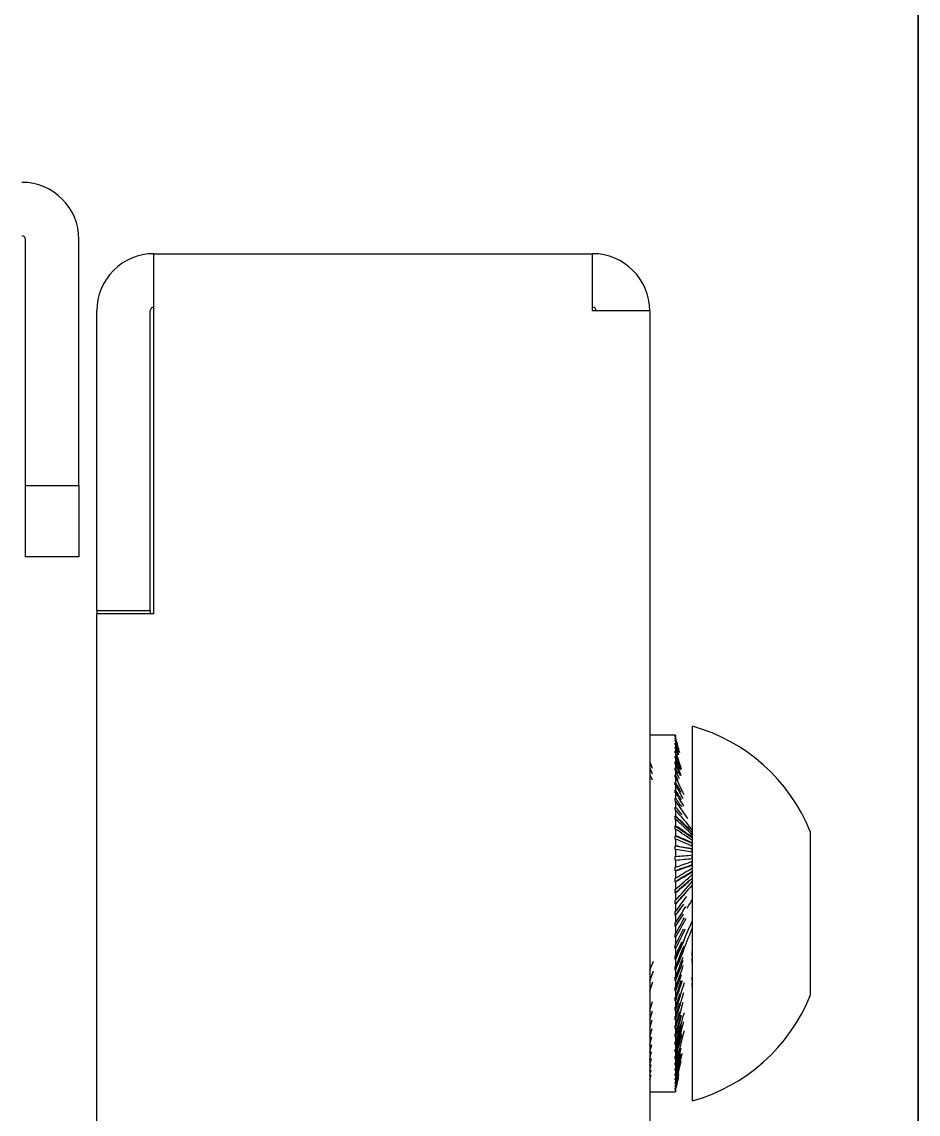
# Model space of a CAD drawing. Header units: millimetres. Extents: x -18178 to 96133, y -22425 to 61598.
# Drawn here: x 42442.44 to 42467.56, y 5355.18 to 5385.81 of the extents above; entities that cross this region are included whole.
import ezdxf

# ---------------------------------------------------------------- set-up
doc = ezdxf.new("R2010")
doc.units = ezdxf.units.MM
for name, color, linetype in [('10H46910P0610B', 7, 'Continuous'), ('10H46911P06B', 7, 'Continuous'), ('DR0304FE', 7, 'Continuous'), ('EAE-BB-A-OUT-002-KXA 2000A', 131, 'Continuous'), ('EAE-UPS PANEL-VERTV.', 7, 'Continuous'), ('RG0999FE', 7, 'Continuous'), ('RG1047FE', 7, 'Continuous'), ('SALDATURA_5X5_SP', 7, 'Continuous')]:
    doc.layers.add(name, color=color, linetype=linetype)
doc.layers.add('E-ELEC-EQPM', color=7, linetype='Continuous', lineweight=35)

# ---------------------------------------------------------------- blocks, each defined once
blk = doc.blocks.new('A$Ccc32f15b')
at = {"layer": '10H46910P0610B', "color": 7, "linetype": 'Continuous'}
for p, q in [((0.655, 45.225), (0.7118, 45.225)), ((0.655, 45.225), (0.655, 45.225)), ((0.7118, 45.225), (0.7132, 45.225)), ((0.7132, 45.225), (0.8268, 45.225)), ((0.8268, 45.225), (0.8282, 45.225)), ((0.8282, 45.225), (0.885, 45.225)), ((1.0325, 45.06), (0.5075, 45.06)), ((0.62, 45.0001), (0.62, 45)), ((0.6507, 45.0001), (0.6507, 45)), ((0.8893, 45.0001), (0.8893, 45)), ((0.92, 45), (0.92, 45.0001))]:
    blk.add_line(p, q, dxfattribs=at)
for centre, start, end in [((0.7484, 44.9931), 111.9331, 164.4773), ((0.7916, 44.9931), 15.5227, 68.0669)]:
    blk.add_arc(centre, 0.25, start, end, dxfattribs=at)
at = {"layer": '10H46911P06B', "color": 7, "linetype": 'Continuous'}
for p, q in [((0.6336, 45.0358), (0.6563, 45.0596)), ((0.647, 45.0358), (0.6636, 45.0596)), ((0.6605, 45.0596), (0.6563, 45.0596)), ((0.6609, 45.0358), (0.6713, 45.0596)), ((0.676, 45.0596), (0.6713, 45.0596)), ((0.6752, 45.0358), (0.6794, 45.0596)), ((0.6843, 45.0596), (0.6794, 45.0596)), ((0.6929, 45.0596), (0.6879, 45.0596)), ((0.695, 45.0358), (0.6929, 45.0596)), ((0.7019, 45.0596), (0.6966, 45.0596)), ((0.8289, 45.0596), (0.8234, 45.0596)), ((0.8381, 45.0596), (0.8328, 45.0596)), ((0.864, 45.0596), (0.8593, 45.0596)), ((0.872, 45.0596), (0.8674, 45.0596)), ((0.52, 45.0363), (0.5203, 45.0363)), ((0.52, 45.0363), (0.52, 45.0358)), ((0.52, 45.0358), (0.52, 45.0006)), ((0.52, 45.0358), (0.52, 45.0358)), ((0.5203, 45.0363), (0.5203, 45.0358)), ((0.5203, 45.0358), (0.5207, 45.0359)), ((0.5207, 45.0358), (0.5203, 45.0358)), ((0.5207, 45.0363), (0.5216, 45.0363)), ((0.5207, 45.0363), (0.5207, 45.0358)), ((0.5216, 45.0363), (0.5216, 45.0358)), ((0.5216, 45.0358), (0.5223, 45.036)), ((0.5223, 45.0358), (0.5216, 45.0358)), ((0.5223, 45.0363), (0.5239, 45.0363)), ((0.5223, 45.0363), (0.5223, 45.0358)), ((0.5239, 45.0363), (0.5239, 45.0358)), ((0.5239, 45.0358), (0.5249, 45.0361)), ((0.5249, 45.0358), (0.5239, 45.0358)), ((0.5249, 45.0363), (0.5271, 45.0363)), ((0.5249, 45.0363), (0.5249, 45.0358)), ((0.5271, 45.0363), (0.5271, 45.0358)), ((0.5271, 45.0358), (0.5284, 45.0362)), ((0.5284, 45.0358), (0.5271, 45.0358)), ((0.5284, 45.0363), (0.5313, 45.0363)), ((0.5284, 45.0363), (0.5284, 45.0358)), ((0.5313, 45.0358), (0.533, 45.0363)), ((0.5313, 45.0363), (0.5313, 45.0358)), ((0.533, 45.0358), (0.5313, 45.0358)), ((0.533, 45.0363), (0.5365, 45.0363)), ((0.533, 45.0363), (0.533, 45.0358)), ((0.5365, 45.0358), (0.5459, 45.0388)), ((0.5365, 45.0363), (0.5365, 45.0358)), ((0.5384, 45.0358), (0.5365, 45.0358)), ((0.5384, 45.0363), (0.5426, 45.0363)), ((0.5384, 45.0363), (0.5384, 45.0358)), ((0.5426, 45.0358), (0.567, 45.044)), ((0.5426, 45.0363), (0.5426, 45.0358)), ((0.5448, 45.0358), (0.5426, 45.0358)), ((0.5448, 45.0363), (0.5495, 45.0363)), ((0.5448, 45.0363), (0.5448, 45.0358)), ((0.5495, 45.0363), (0.5495, 45.0358)), ((0.5521, 45.0358), (0.5495, 45.0358)), ((0.5521, 45.0363), (0.5574, 45.0363)), ((0.5521, 45.0363), (0.5521, 45.0358)), ((0.5574, 45.0363), (0.5574, 45.0358)), ((0.5602, 45.0358), (0.5574, 45.0358)), ((0.5602, 45.0363), (0.566, 45.0363)), ((0.5602, 45.0363), (0.5602, 45.0358)), ((0.566, 45.0363), (0.566, 45.0358)), ((0.5691, 45.0358), (0.566, 45.0358)), ((0.5691, 45.0363), (0.5755, 45.0363)), ((0.5691, 45.0363), (0.5691, 45.0358)), ((0.5755, 45.0363), (0.5755, 45.0358)), ((0.5789, 45.0358), (0.5755, 45.0358)), ((0.5789, 45.0363), (0.5857, 45.0363)), ((0.5789, 45.0363), (0.5789, 45.0358)), ((0.5857, 45.0363), (0.5857, 45.0358)), ((0.5894, 45.0358), (0.5857, 45.0358)), ((0.5894, 45.0363), (0.5967, 45.0363)), ((0.5894, 45.0363), (0.5894, 45.0358)), ((0.5967, 45.0363), (0.5967, 45.0358)), ((0.6006, 45.0358), (0.5967, 45.0358)), ((0.6006, 45.0363), (0.6084, 45.0363)), ((0.6006, 45.0363), (0.6006, 45.0358)), ((0.6084, 45.0363), (0.6084, 45.0358)), ((0.6125, 45.0358), (0.6084, 45.0358)), ((0.6125, 45.0363), (0.6207, 45.0363)), ((0.6125, 45.0363), (0.6125, 45.0358)), ((0.6207, 45.0363), (0.6207, 45.0358)), ((0.625, 45.0358), (0.6207, 45.0358)), ((0.625, 45.0363), (0.6336, 45.0363)), ((0.625, 45.0363), (0.625, 45.0358)), ((0.6336, 45.0363), (0.6336, 45.0358)), ((0.638, 45.0358), (0.6336, 45.0358)), ((0.638, 45.0363), (0.647, 45.0363)), ((0.638, 45.0363), (0.638, 45.0358)), ((0.647, 45.0363), (0.647, 45.0358)), ((0.6516, 45.0358), (0.647, 45.0358)), ((0.6516, 45.0363), (0.6609, 45.0363)), ((0.6516, 45.0363), (0.6516, 45.0358)), ((0.6609, 45.0363), (0.6609, 45.0358)), ((0.6657, 45.0358), (0.6609, 45.0358)), ((0.6657, 45.0363), (0.6752, 45.0363)), ((0.6657, 45.0363), (0.6657, 45.0358)), ((0.6752, 45.0363), (0.6752, 45.0358)), ((0.6802, 45.0358), (0.6752, 45.0358)), ((0.6802, 45.0363), (0.6899, 45.0363)), ((0.6802, 45.0363), (0.6802, 45.0358)), ((0.6899, 45.0363), (0.6899, 45.0358)), ((0.695, 45.0358), (0.6899, 45.0358)), ((0.695, 45.0363), (0.705, 45.0363)), ((0.695, 45.0363), (0.695, 45.0358)), ((0.705, 45.0363), (0.705, 45.0358)), ((0.7101, 45.0358), (0.705, 45.0358)), ((0.7101, 45.0363), (0.7203, 45.0363)), ((0.7101, 45.0363), (0.7101, 45.0358)), ((0.7203, 45.0363), (0.7203, 45.0358)), ((0.7255, 45.0358), (0.7203, 45.0358)), ((0.7255, 45.0363), (0.7357, 45.0363)), ((0.7255, 45.0363), (0.7255, 45.0358)), ((0.7357, 45.0363), (0.7357, 45.0358)), ((0.741, 45.0358), (0.7357, 45.0358)), ((0.741, 45.0363), (0.7514, 45.0363)), ((0.741, 45.0363), (0.741, 45.0358)), ((0.7514, 45.0363), (0.7514, 45.0358)), ((0.7566, 45.0358), (0.7514, 45.0358)), ((0.7566, 45.0363), (0.767, 45.0363)), ((0.7566, 45.0363), (0.7566, 45.0358)), ((0.767, 45.0363), (0.767, 45.0358)), ((0.7723, 45.0358), (0.767, 45.0358)), ((0.7723, 45.0363), (0.7827, 45.0363)), ((0.7723, 45.0363), (0.7723, 45.0358)), ((0.7827, 45.0363), (0.7827, 45.0358)), ((0.788, 45.0358), (0.7827, 45.0358)), ((0.788, 45.0363), (0.7984, 45.0363)), ((0.788, 45.0363), (0.788, 45.0358)), ((0.7984, 45.0363), (0.7984, 45.0358)), ((0.8037, 45.0358), (0.7984, 45.0358)), ((0.8037, 45.0363), (0.8139, 45.0363)), ((0.8037, 45.0363), (0.8037, 45.0358)), ((0.8139, 45.0363), (0.8139, 45.0358)), ((0.8191, 45.0358), (0.8139, 45.0358)), ((0.8191, 45.0363), (0.8293, 45.0363)), ((0.8191, 45.0363), (0.8191, 45.0358)), ((0.8293, 45.0363), (0.8293, 45.0358)), ((0.8344, 45.0358), (0.8293, 45.0358)), ((0.8344, 45.0363), (0.8444, 45.0363)), ((0.8344, 45.0363), (0.8344, 45.0358)), ((0.8444, 45.0363), (0.8444, 45.0358)), ((0.8495, 45.0358), (0.8444, 45.0358)), ((0.8495, 45.0363), (0.8593, 45.0363)), ((0.8495, 45.0363), (0.8495, 45.0358)), ((0.8593, 45.0363), (0.8593, 45.0358)), ((0.8642, 45.0358), (0.8593, 45.0358)), ((0.8642, 45.0363), (0.8738, 45.0363)), ((0.8642, 45.0363), (0.8642, 45.0358)), ((0.8738, 45.0363), (0.8738, 45.0358)), ((0.8786, 45.0358), (0.8738, 45.0358)), ((0.8786, 45.0363), (0.8878, 45.0363)), ((0.8786, 45.0363), (0.8786, 45.0358)), ((0.8878, 45.0363), (0.8878, 45.0358)), ((0.8925, 45.0358), (0.8878, 45.0358)), ((0.8925, 45.0363), (0.9015, 45.0363)), ((0.8925, 45.0363), (0.8925, 45.0358)), ((0.9015, 45.0363), (0.9015, 45.0358)), ((0.9059, 45.0358), (0.9015, 45.0358)), ((0.9059, 45.0363), (0.9145, 45.0363)), ((0.9059, 45.0363), (0.9059, 45.0358)), ((0.9145, 45.0363), (0.9145, 45.0358)), ((0.9188, 45.0358), (0.9145, 45.0358)), ((0.9188, 45.0363), (0.9271, 45.0363)), ((0.9188, 45.0363), (0.9188, 45.0358)), ((0.9271, 45.0363), (0.9271, 45.0358)), ((0.9312, 45.0358), (0.9271, 45.0358)), ((0.9312, 45.0363), (0.939, 45.0363)), ((0.9312, 45.0363), (0.9312, 45.0358)), ((0.939, 45.0363), (0.939, 45.0358)), ((0.9428, 45.0358), (0.939, 45.0358)), ((0.9428, 45.0363), (0.9502, 45.0363)), ((0.9428, 45.0363), (0.9428, 45.0358)), ((0.9502, 45.0363), (0.9502, 45.0358)), ((0.9538, 45.0358), (0.9502, 45.0358)), ((0.9538, 45.0363), (0.9607, 45.0363)), ((0.9538, 45.0363), (0.9538, 45.0358)), ((0.9607, 45.0363), (0.9607, 45.0358)), ((0.9641, 45.0358), (0.9607, 45.0358)), ((0.9641, 45.0363), (0.9705, 45.0363)), ((0.9641, 45.0363), (0.9641, 45.0358)), ((0.9705, 45.0363), (0.9705, 45.0358)), ((0.9736, 45.0358), (0.9705, 45.0358)), ((0.9736, 45.0363), (0.9795, 45.0363)), ((0.9736, 45.0363), (0.9736, 45.0358)), ((0.9795, 45.0363), (0.9795, 45.0358)), ((0.9823, 45.0358), (0.9795, 45.0358)), ((0.9823, 45.0363), (0.9876, 45.0363)), ((0.9823, 45.0363), (0.9823, 45.0358)), ((0.9876, 45.0363), (0.9876, 45.0358)), ((0.9902, 45.0358), (0.9876, 45.0358)), ((0.9902, 45.0363), (0.9949, 45.0363)), ((0.9902, 45.0363), (0.9902, 45.0358)), ((0.9949, 45.0363), (0.9949, 45.0358)), ((0.9972, 45.0358), (0.9949, 45.0358)), ((0.9972, 45.0363), (1.0013, 45.0363)), ((0.9972, 45.0363), (0.9972, 45.0358)), ((1.0013, 45.0363), (1.0013, 45.0358)), ((1.0033, 45.0358), (1.0013, 45.0358)), ((1.0033, 45.0363), (1.0068, 45.0363)), ((1.0033, 45.0363), (1.0033, 45.0358)), ((1.0068, 45.0363), (1.0068, 45.0358)), ((1.0085, 45.0358), (1.0068, 45.0358)), ((1.0085, 45.0363), (1.0114, 45.0363)), ((1.0085, 45.0363), (1.0085, 45.0358)), ((1.0114, 45.0363), (1.0114, 45.0358)), ((1.0127, 45.0358), (1.0114, 45.0358)), ((1.0127, 45.0363), (1.015, 45.0363)), ((1.0127, 45.0363), (1.0127, 45.0358)), ((1.015, 45.0363), (1.015, 45.0358)), ((1.016, 45.0358), (1.015, 45.0358)), ((1.016, 45.0363), (1.0176, 45.0363)), ((1.016, 45.0363), (1.016, 45.0358)), ((1.0176, 45.0363), (1.0176, 45.0358)), ((1.0183, 45.0358), (1.0176, 45.0358)), ((1.0183, 45.0363), (1.0193, 45.0363)), ((1.0183, 45.0363), (1.0183, 45.0358)), ((1.0193, 45.0363), (1.0193, 45.0358)), ((1.0196, 45.0358), (1.0193, 45.0358)), ((1.0196, 45.0363), (1.02, 45.0363)), ((1.0196, 45.0363), (1.0196, 45.0358)), ((1.02, 45.0363), (1.02, 45.0358)), ((1.02, 45.0363), (1.02, 45.0358)), ((1.02, 45.0358), (1.02, 45.0358)), ((1.02, 45.0006), (1.02, 45.0358)), ((0.5574, 45.0001), (0.5661, 45.0035)), ((0.566, 45.0001), (0.5741, 45.0035)), ((0.5755, 45.0001), (0.5828, 45.0035)), ((0.8495, 45.0001), (0.8366, 45.0052)), ((0.8642, 45.0001), (0.8505, 45.0052)), ((0.8786, 45.0001), (0.8657, 45.0045)), ((0.9059, 45.0001), (0.8931, 45.0041)), ((0.9188, 45.0001), (0.9063, 45.0038)), ((0.9312, 45.0001), (0.919, 45.0035)), ((0.52, 45.0006), (0.52, 45.0001)), ((0.52, 45.0006), (0.52, 45.0006)), ((0.52, 45.0001), (0.5203, 45.0001)), ((0.5203, 45.0006), (0.5203, 45.0001)), ((0.5207, 45.0006), (0.5203, 45.0006)), ((0.5207, 45.0006), (0.5207, 45.0001)), ((0.5207, 45.0001), (0.5216, 45.0001)), ((0.5216, 45.0006), (0.5216, 45.0001)), ((0.5223, 45.0006), (0.5216, 45.0006)), ((0.5223, 45.0006), (0.5223, 45.0001)), ((0.5223, 45.0001), (0.5239, 45.0001)), ((0.5239, 45.0006), (0.5239, 45.0001)), ((0.5249, 45.0006), (0.5239, 45.0006)), ((0.5249, 45.0006), (0.5249, 45.0001)), ((0.5249, 45.0001), (0.5271, 45.0001)), ((0.5271, 45.0006), (0.5271, 45.0001)), ((0.5284, 45.0006), (0.5271, 45.0006)), ((0.5284, 45.0006), (0.5284, 45.0001)), ((0.5284, 45.0001), (0.5313, 45.0001)), ((0.5313, 45.0006), (0.5313, 45.0001)), ((0.533, 45.0006), (0.5313, 45.0006)), ((0.533, 45.0006), (0.533, 45.0001)), ((0.533, 45.0001), (0.5365, 45.0001)), ((0.5365, 45.0006), (0.5365, 45.0001)), ((0.5384, 45.0006), (0.5365, 45.0006)), ((0.5384, 45.0006), (0.5384, 45.0001)), ((0.5384, 45.0001), (0.5426, 45.0001)), ((0.5426, 45.0006), (0.5426, 45.0001)), ((0.5448, 45.0006), (0.5426, 45.0006)), ((0.5448, 45.0006), (0.5448, 45.0001)), ((0.5448, 45.0001), (0.5495, 45.0001)), ((0.5495, 45.0006), (0.5495, 45.0001)), ((0.5521, 45.0006), (0.5495, 45.0006)), ((0.5521, 45.0006), (0.5521, 45.0001)), ((0.5521, 45.0001), (0.5574, 45.0001)), ((0.5574, 45.0006), (0.5574, 45.0001)), ((0.5602, 45.0006), (0.5574, 45.0006)), ((0.5602, 45.0006), (0.5602, 45.0001)), ((0.5602, 45.0001), (0.566, 45.0001)), ((0.566, 45.0006), (0.566, 45.0001)), ((0.5691, 45.0006), (0.566, 45.0006)), ((0.5691, 45.0006), (0.5691, 45.0001)), ((0.5691, 45.0001), (0.5755, 45.0001)), ((0.5755, 45.0006), (0.5755, 45.0001)), ((0.5789, 45.0006), (0.5755, 45.0006)), ((0.5789, 45.0006), (0.5789, 45.0001)), ((0.5789, 45.0001), (0.5857, 45.0001)), ((0.5857, 45.0006), (0.5857, 45.0001)), ((0.5894, 45.0006), (0.5857, 45.0006)), ((0.5894, 45.0006), (0.5894, 45.0001)), ((0.5894, 45.0001), (0.5967, 45.0001)), ((0.5967, 45.0006), (0.5967, 45.0001)), ((0.6006, 45.0006), (0.5967, 45.0006)), ((0.6006, 45.0006), (0.6006, 45.0001)), ((0.6006, 45.0001), (0.6084, 45.0001)), ((0.6084, 45.0006), (0.6084, 45.0001)), ((0.6125, 45.0006), (0.6084, 45.0006)), ((0.6125, 45.0006), (0.6125, 45.0001)), ((0.6125, 45.0001), (0.6207, 45.0001)), ((0.6207, 45.0006), (0.6207, 45.0001)), ((0.625, 45.0006), (0.6207, 45.0006)), ((0.625, 45.0006), (0.625, 45.0001)), ((0.625, 45.0001), (0.6336, 45.0001)), ((0.6336, 45.0006), (0.6336, 45.0001)), ((0.638, 45.0006), (0.6336, 45.0006)), ((0.638, 45.0006), (0.638, 45.0001)), ((0.638, 45.0001), (0.647, 45.0001)), ((0.647, 45.0006), (0.647, 45.0001)), ((0.6516, 45.0006), (0.647, 45.0006)), ((0.6516, 45.0006), (0.6516, 45.0001)), ((0.6516, 45.0001), (0.6609, 45.0001)), ((0.6609, 45.0006), (0.6609, 45.0001)), ((0.6657, 45.0006), (0.6609, 45.0006)), ((0.6657, 45.0006), (0.6657, 45.0001)), ((0.6657, 45.0001), (0.6752, 45.0001)), ((0.6752, 45.0006), (0.6752, 45.0001)), ((0.6802, 45.0006), (0.6752, 45.0006)), ((0.6802, 45.0006), (0.6802, 45.0001)), ((0.6802, 45.0001), (0.6899, 45.0001)), ((0.6899, 45.0006), (0.6899, 45.0001)), ((0.695, 45.0006), (0.6899, 45.0006)), ((0.695, 45.0006), (0.695, 45.0001)), ((0.695, 45.0001), (0.705, 45.0001)), ((0.705, 45.0006), (0.705, 45.0001)), ((0.7101, 45.0006), (0.705, 45.0006)), ((0.7101, 45.0006), (0.7101, 45.0001)), ((0.7101, 45.0001), (0.7203, 45.0001)), ((0.7203, 45.0006), (0.7203, 45.0001)), ((0.7255, 45.0006), (0.7203, 45.0006)), ((0.7255, 45.0006), (0.7255, 45.0001)), ((0.7255, 45.0001), (0.7357, 45.0001)), ((0.7357, 45.0006), (0.7357, 45.0001)), ((0.741, 45.0006), (0.7357, 45.0006)), ((0.741, 45.0006), (0.741, 45.0001)), ((0.741, 45.0001), (0.7514, 45.0001)), ((0.7514, 45.0006), (0.7514, 45.0001)), ((0.7566, 45.0006), (0.7514, 45.0006)), ((0.7566, 45.0006), (0.7566, 45.0001)), ((0.7566, 45.0001), (0.767, 45.0001)), ((0.767, 45.0006), (0.767, 45.0001)), ((0.7723, 45.0006), (0.767, 45.0006)), ((0.7723, 45.0006), (0.7723, 45.0001)), ((0.7723, 45.0001), (0.7827, 45.0001)), ((0.7827, 45.0006), (0.7827, 45.0001)), ((0.788, 45.0006), (0.7827, 45.0006)), ((0.788, 45.0006), (0.788, 45.0001)), ((0.788, 45.0001), (0.7984, 45.0001)), ((0.7984, 45.0006), (0.7984, 45.0001)), ((0.8037, 45.0006), (0.7984, 45.0006)), ((0.8037, 45.0006), (0.8037, 45.0001)), ((0.8037, 45.0001), (0.8139, 45.0001)), ((0.8139, 45.0006), (0.8139, 45.0001)), ((0.8191, 45.0006), (0.8139, 45.0006)), ((0.8191, 45.0006), (0.8191, 45.0001)), ((0.8191, 45.0001), (0.8293, 45.0001)), ((0.8293, 45.0006), (0.8293, 45.0001)), ((0.8344, 45.0006), (0.8293, 45.0006)), ((0.8344, 45.0006), (0.8344, 45.0001)), ((0.8344, 45.0001), (0.8444, 45.0001)), ((0.8444, 45.0006), (0.8444, 45.0001)), ((0.8495, 45.0006), (0.8444, 45.0006)), ((0.8495, 45.0006), (0.8495, 45.0001)), ((0.8495, 45.0001), (0.8593, 45.0001)), ((0.8593, 45.0006), (0.8593, 45.0001)), ((0.8642, 45.0006), (0.8593, 45.0006)), ((0.8642, 45.0006), (0.8642, 45.0001)), ((0.8642, 45.0001), (0.8738, 45.0001)), ((0.8738, 45.0006), (0.8738, 45.0001)), ((0.8786, 45.0006), (0.8738, 45.0006)), ((0.8786, 45.0006), (0.8786, 45.0001)), ((0.8786, 45.0001), (0.8878, 45.0001)), ((0.8878, 45.0006), (0.8878, 45.0001)), ((0.8925, 45.0006), (0.8878, 45.0006)), ((0.8925, 45.0006), (0.8925, 45.0001)), ((0.8925, 45.0001), (0.9015, 45.0001)), ((0.9015, 45.0006), (0.9015, 45.0001)), ((0.9059, 45.0006), (0.9015, 45.0006)), ((0.9059, 45.0006), (0.9059, 45.0001)), ((0.9059, 45.0001), (0.9145, 45.0001)), ((0.9145, 45.0006), (0.9145, 45.0001)), ((0.9188, 45.0006), (0.9145, 45.0006)), ((0.9188, 45.0006), (0.9188, 45.0001)), ((0.9188, 45.0001), (0.9271, 45.0001)), ((0.9271, 45.0006), (0.9271, 45.0001)), ((0.9312, 45.0006), (0.9271, 45.0006)), ((0.9428, 45.0001), (0.9312, 45.0033)), ((0.9312, 45.0006), (0.9312, 45.0001)), ((0.9312, 45.0001), (0.939, 45.0001)), ((0.939, 45.0006), (0.939, 45.0001)), ((0.9428, 45.0006), (0.939, 45.0006)), ((0.9538, 45.0001), (0.9427, 45.003)), ((0.9428, 45.0006), (0.9428, 45.0001)), ((0.9428, 45.0001), (0.9502, 45.0001)), ((0.9502, 45.0006), (0.9502, 45.0001)), ((0.9538, 45.0006), (0.9502, 45.0006)), ((0.9641, 45.0001), (0.9536, 45.0028)), ((0.9538, 45.0006), (0.9538, 45.0001)), ((0.9538, 45.0001), (0.9607, 45.0001)), ((0.9607, 45.0006), (0.9607, 45.0001)), ((0.9641, 45.0006), (0.9607, 45.0006)), ((0.9736, 45.0001), (0.9638, 45.0026)), ((0.9641, 45.0006), (0.9641, 45.0001)), ((0.9641, 45.0001), (0.9705, 45.0001)), ((0.9705, 45.0006), (0.9705, 45.0001)), ((0.9736, 45.0006), (0.9705, 45.0006)), ((0.9823, 45.0001), (0.9733, 45.0024)), ((0.9736, 45.0006), (0.9736, 45.0001)), ((0.9736, 45.0001), (0.9795, 45.0001)), ((0.9795, 45.0006), (0.9795, 45.0001)), ((0.9823, 45.0006), (0.9795, 45.0006)), ((0.9902, 45.0001), (0.982, 45.0021)), ((0.9823, 45.0006), (0.9823, 45.0001)), ((0.9823, 45.0001), (0.9876, 45.0001)), ((0.9876, 45.0006), (0.9876, 45.0001)), ((0.9902, 45.0006), (0.9876, 45.0006)), ((0.9972, 45.0001), (0.9898, 45.0019)), ((0.9902, 45.0006), (0.9902, 45.0001)), ((0.9902, 45.0001), (0.9949, 45.0001)), ((0.9949, 45.0006), (0.9949, 45.0001)), ((0.9972, 45.0006), (0.9949, 45.0006)), ((1.0033, 45.0001), (0.996, 45.0019)), ((0.9972, 45.0006), (0.9972, 45.0001)), ((0.9972, 45.0001), (1.0013, 45.0001)), ((1.0013, 45.0006), (1.0013, 45.0001)), ((1.0033, 45.0006), (1.0013, 45.0006)), ((1.0033, 45.0006), (1.0033, 45.0001)), ((1.0033, 45.0001), (1.0068, 45.0001)), ((1.0068, 45.0006), (1.0068, 45.0001)), ((1.0085, 45.0006), (1.0068, 45.0006)), ((1.0085, 45.0006), (1.0085, 45.0001)), ((1.0085, 45.0001), (1.0114, 45.0001)), ((1.0114, 45.0006), (1.0114, 45.0001)), ((1.0127, 45.0006), (1.0114, 45.0006)), ((1.0127, 45.0006), (1.0127, 45.0001)), ((1.0127, 45.0001), (1.015, 45.0001)), ((1.015, 45.0006), (1.015, 45.0001)), ((1.016, 45.0006), (1.015, 45.0006)), ((1.016, 45.0006), (1.016, 45.0001)), ((1.016, 45.0001), (1.0176, 45.0001)), ((1.0176, 45.0006), (1.0176, 45.0001)), ((1.0183, 45.0006), (1.0176, 45.0006)), ((1.0183, 45.0006), (1.0183, 45.0001)), ((1.0183, 45.0001), (1.0193, 45.0001)), ((1.0193, 45.0006), (1.0193, 45.0001)), ((1.0196, 45.0006), (1.0193, 45.0006)), ((1.0196, 45.0006), (1.0196, 45.0001)), ((1.0196, 45.0001), (1.02, 45.0001)), ((1.02, 45.0006), (1.02, 45.0001)), ((1.02, 45.0006), (1.02, 45.0001)), ((1.02, 45.0006), (1.02, 45.0006))]:
    blk.add_line(p, q, dxfattribs=at)
for centre, radius, start, end in [((1.1907, 44.2403), 0.9839, 124.2725, 125.9978), ((1.173, 44.4109), 0.8316, 128.6748, 131.2284), ((1.098, 44.6154), 0.6268, 134.8061, 137.8148), ((1.1754, 44.5519), 0.7235, 135.3799, 137.9707), ((1.1371, 44.7121), 0.5877, 143.6837, 146.513), ((1.2216, 44.6612), 0.6823, 144.2271, 146.6539), ((1.2814, 44.7791), 0.6717, 155.2734, 157.4891), ((1.3914, 44.7371), 0.785, 155.7023, 157.5944), ((2.0052, 44.8156), 1.3481, 169.5503, 170.5771), ((2.2426, 44.7783), 1.5836, 169.7503, 170.6241), ((-1.9066, 44.8208), 2.6055, 4.7442, 5.2695), ((-2.3578, 44.7842), 3.0632, 4.7203, 5.1671), ((-0.0233, 44.7947), 0.7673, 18.3513, 20.2342), ((-0.1431, 44.7547), 0.8985, 18.2632, 19.8689), ((6.2097, 46.9499), 5.8232, 198.94218, 199.18992), ((0.205, 44.7378), 0.5955, 30.088, 32.7716), ((0.1251, 44.6903), 0.6929, 29.9564, 32.2548), ((4.5592, 47.3652), 4.4859, 210.9281, 211.2831), ((0.2685, 44.6508), 0.6057, 39.5239, 42.5075), ((4.1677, 47.9991), 4.5303, 220.4558, 220.8525), ((0.282, 44.5352), 0.6865, 46.8713, 49.8609), ((0.1995, 44.592), 0.7004, 39.3711, 41.3675), ((4.1592, 48.8417), 5.1051, 227.8034, 228.2026), ((0.2743, 44.3929), 0.8104, 52.5569, 54.3991), ((0.1838, 44.1115), 1.1047, 58.4072, 59.1686), ((0.2563, 44.226), 0.9664, 56.9874, 58.5631), ((0.1555, 43.898), 1.3099, 60.3426, 61.6776), ((5.4314, 55.6172), 11.5368, 246.223, 246.51786), ((5.7401, 57.3347), 13.2356, 248.03787, 248.31498), ((0.1238, 43.663), 1.5393, 63.1464, 64.2879), ((1.4517, 41.8429), 3.3254, 105.9935, 106.2012), ((1.5827, 41.4167), 3.771, 105.9775, 106.2906), ((1.4244, 42.0664), 3.1025, 106.5553, 106.8097), ((1.5515, 41.6694), 3.519, 106.6446, 106.902), ((1.3952, 42.302), 2.8676, 107.3159, 107.5319), ((1.5182, 41.9358), 3.2533, 107.3563, 107.6276), ((1.3643, 42.546), 2.6243, 108.1293, 108.3877), ((1.3321, 42.7945), 2.3767, 109.0942, 109.4029), ((1.4459, 42.4928), 2.6984, 109.082, 109.507), ((1.2989, 43.0438), 2.1288, 110.0454, 110.6109), ((1.4076, 42.7747), 2.418, 110.3342, 110.7203), ((1.265, 43.2897), 1.8845, 111.4179, 112.056), ((1.3685, 43.0528), 2.1419, 111.681, 112.1713), ((1.2309, 43.5285), 1.6479, 113.4984, 113.7973), ((1.3291, 43.3229), 1.8744, 113.5116, 113.9192), ((1.1974, 43.7564), 1.4229, 115.5587, 115.9144), ((1.2903, 43.5806), 1.6203, 115.0715, 116.0438), ((1.1652, 43.9698), 1.2137, 117.739, 118.517), ((1.253, 43.8219), 1.3839, 117.7312, 118.6545), ((1.1359, 44.1653), 1.0243, 120.8663, 121.7568), ((1.2189, 44.043), 1.1701, 120.819, 121.9025), ((1.1115, 44.3398), 0.8592, 124.8277, 125.8446), ((1.0962, 44.4907), 0.7237, 129.9264, 131.0705), ((0.215, 44.4613), 0.7899, 46.713, 48.0336), ((0.2056, 44.3003), 0.9289, 52.4016, 53.5955), ((4.3135, 49.8797), 6.0002, 233.67306, 233.83121), ((0.1838, 44.1115), 1.1047, 56.839, 57.8968), ((0.2327, 44.0371), 1.1482, 60.4829, 61.7599), ((0.2063, 43.8293), 1.3513, 63.2784, 64.3409), ((0.0907, 43.4103), 1.788, 65.4191, 66.4015), ((0.1787, 43.6059), 1.5714, 65.5435, 66.3226), ((0.151, 43.3703), 1.8045, 67.3999, 68.4028), ((0.0572, 43.1439), 2.0515, 67.2825, 68.1339), ((0.1237, 43.1263), 2.0467, 68.9363, 69.777), ((0.0243, 42.868), 2.3253, 68.825, 69.5681), ((0.0974, 42.8777), 2.2939, 70.2178, 71.0336), ((-0.0075, 42.5869), 2.6048, 70.112, 70.6528), ((-0.0377, 42.305), 2.8853, 71.192, 71.7928), ((0.0725, 42.6285), 2.5421, 71.2931, 71.8637), ((-0.066, 42.0269), 3.1625, 72.1019, 72.8482), ((-0.092, 41.7568), 3.4317, 72.8697, 73.5367), ((0.0494, 42.3825), 2.7872, 72.1988, 72.6091), ((-0.1154, 41.4991), 3.6888, 73.5172, 74.1154), ((0.0282, 42.1437), 3.0253, 72.9631, 73.3369), ((0.0091, 41.9158), 3.2527, 73.6075, 73.9684), ((-0.1542, 41.0368), 4.1502, 74.5153, 75.1631), ((-0.0076, 41.7025), 3.4656, 74.1491, 74.6154), ((-0.1362, 41.2578), 3.9295, 74.0613, 74.5066), ((-0.1691, 40.8394), 4.3472, 74.8894, 75.4755), ((-0.0219, 41.507), 3.6608, 74.6008, 75.0233), ((-0.0336, 41.3324), 3.835, 74.973, 75.5023), ((-0.1897, 40.5278), 4.6584, 75.4285, 76.0406), ((-0.0426, 41.1816), 3.9856, 75.2739, 75.7541), ((-0.181, 40.6688), 4.5175, 75.1917, 75.623), ((-0.1951, 40.4185), 4.7675, 75.6043, 75.9935), ((8.2734, 74.9059), 30.7453, 256.23747, 256.29698), ((-0.049, 41.0569), 4.1102, 75.5094, 75.7522), ((-0.0525, 40.9602), 4.2067, 75.6844, 75.9978), ((-0.1961, 40.3014), 4.8845, 75.7858, 76.2356), ((-0.0533, 40.8931), 4.2737, 75.8022, 76.1948), ((-0.1972, 40.3426), 4.8433, 75.7227, 76.0943), ((-0.1916, 40.2955), 4.8904, 75.7948, 76.1742), ((-0.0512, 40.8567), 4.3101, 75.865, 76.1711), ((8.3362, 75.395), 31.2337, 256.39547, 256.41008), ((-0.0463, 40.8515), 4.3153, 75.8739, 76.0876), ((-0.0387, 40.8775), 4.2893, 75.8292, 76.0689), ((-0.0283, 40.9345), 4.2324, 75.7299, 75.9907), ((-0.0151, 41.0215), 4.1455, 75.5743, 75.8183), ((8.3725, 75.6607), 31.499, 256.46669, 256.47035), ((8.3819, 75.6988), 31.5371, 256.47586, 256.47893), ((8.3646, 75.5087), 31.3472, 256.43347, 256.43596), ((8.3207, 75.0934), 30.9325, 256.33875, 256.34066), ((8.2502, 74.4594), 30.2994, 256.18991, 256.19122), ((8.1538, 73.6169), 29.458, 255.98411, 255.98479)]:
    blk.add_arc(centre, radius, start, end, dxfattribs=at)
at = {"layer": 'DR0304FE', "color": 7, "linetype": 'Continuous'}
for p, q in [((0.17, 44.2), (-0.175, 44.2)), ((0.17, 44.2), (0.27, 44.2)), ((0.17, 44.125), (0.17, 44.2)), ((0.27, 44.2), (0.27, 44.125)), ((0.17, 44.125), (-0.175, 44.125)), ((0.27, 44.125), (0.17, 44.125))]:
    blk.add_line(p, q, dxfattribs=at)
for radius in [0.08, 0.005]:
    blk.add_arc((-0.175, 44.12), radius, 90, 180, dxfattribs=at)
at = {"layer": 'RG0999FE', "color": 7, "linetype": 'Continuous'}
for p, q in [((-0.075, 45), (47.215, 45)), ((-0.075, 45), (-0.075, 44.92)), ((-0.155, 44.305), (-0.155, 44.92)), ((-0.075, 44.92), (-0.155, 44.92)), ((0.3498, 44.305), (-0.155, 44.305)), ((0.345, 44.3), (-0.075, 44.3)), ((0.345, 44.225), (0.345, 44.3)), ((0.3498, 44.305), (0.3498, 44.225)), ((0.345, 44.225), (-0.075, 44.225)), ((46.7901, 44.225), (0.3498, 44.225))]:
    blk.add_line(p, q, dxfattribs=at)
for centre, radius, start, end in [((-0.075, 44.92), 0.08, 90, 180), ((-0.075, 44.92), 0.005, 90, 180), ((-0.075, 44.305), 0.08, 180, 270), ((-0.075, 44.305), 0.005, 180, 270)]:
    blk.add_arc(centre, radius, start, end, dxfattribs=at)
at = {"layer": 'RG1047FE', "color": 7, "linetype": 'Continuous'}
blk.add_arc((-0.075, 44.92), 0.005, 90, 180, dxfattribs=at)
at = {"layer": 'SALDATURA_5X5_SP', "color": 7, "linetype": 'Continuous'}
for p, q in [((0.345, 44.3), (0.3498, 44.3)), ((0.345, 44.225), (0.3498, 44.225))]:
    blk.add_line(p, q, dxfattribs=at)
blk = doc.blocks.new('ups-panel')
at = {"layer": 'EAE-UPS PANEL-VERTV.', "xscale": 20, "yscale": 20, "zscale": 20}
blk.add_blockref('A$Ccc32f15b', (5.1, -450.025, 1985.5), dxfattribs=at)

msp = doc.modelspace()

# ---------------------------------------------------------------- linework, layer by layer
at = {"layer": 'E-ELEC-EQPM'}
msp.add_lwpolyline([(41552.5646, 5407.17605), (42467.5646, 5407.17605), (42467.5646, 2753.17605), (41552.5646, 2753.17605)], close=True, dxfattribs=at)

# ---------------------------------------------------------------- block references
at = {"layer": 'EAE-BB-A-OUT-002-KXA 2000A', "rotation": 270}
msp.add_blockref('ups-panel', (42010.0646, 5381.30884), dxfattribs=at)

doc.saveas('drawing.dxf')
